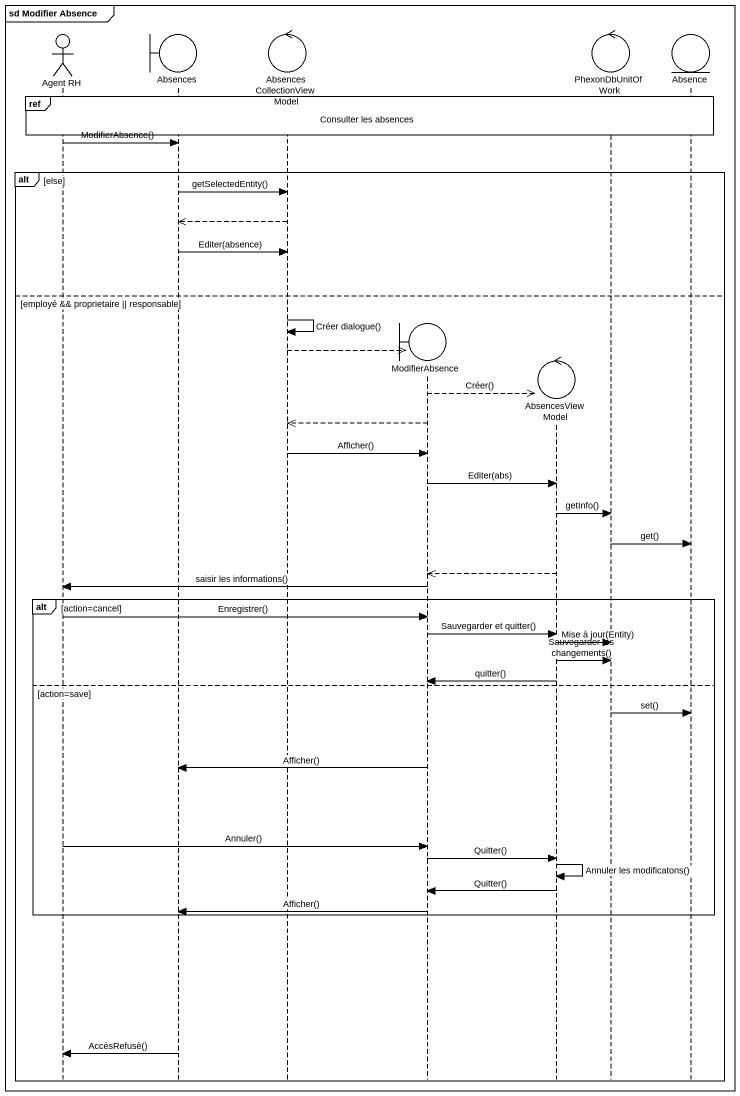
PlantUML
@startuml
mainframe sd Modifier Absence
hide footbox
actor "Agent RH" as Agent_RH
boundary Absences
control AbsencesCollectionViewModel
boundary ModifierAbsence
control AbsencesViewModel
control PhexonDbUnitOfWork
entity Absence

ref over Agent_RH, Absences, AbsencesCollectionViewModel, ModifierAbsence, AbsencesViewModel, PhexonDbUnitOfWork, Absence : Consulter les absences
Agent_RH -> Absences : ModifierAbsence()
alt else
  Absences -> AbsencesCollectionViewModel : getSelectedEntity()
  AbsencesCollectionViewModel -->> Absences
  Absences -> AbsencesCollectionViewModel : Editer(absence)
else employé && proprietaire || responsable
  AbsencesCollectionViewModel -> AbsencesCollectionViewModel : Créer dialogue()
  AbsencesCollectionViewModel -->> ModifierAbsence **
  ModifierAbsence -->> AbsencesViewModel ** : Créer()
  ModifierAbsence -->> AbsencesCollectionViewModel
  AbsencesCollectionViewModel -> ModifierAbsence : Afficher()
  ModifierAbsence -> AbsencesViewModel : Editer(abs)
  AbsencesViewModel -> PhexonDbUnitOfWork : getInfo()
  PhexonDbUnitOfWork -> Absence : get()
  AbsencesViewModel -->> ModifierAbsence
  ModifierAbsence -> Agent_RH : saisir les informations()
  alt action=cancel
    Agent_RH -> ModifierAbsence : Enregistrer()
    ModifierAbsence -> AbsencesViewModel : Sauvegarder et quitter()
    AbsencesViewModel -> PhexonDbUnitOfWork : Mise à jour(Entity)
    AbsencesViewModel -> PhexonDbUnitOfWork : Sauvegarder les changements()
    AbsencesViewModel -> ModifierAbsence : quitter()
  else action=save
    PhexonDbUnitOfWork -> Absence : set()
    ModifierAbsence -> Absences : Afficher()
    Agent_RH -> ModifierAbsence : Annuler()
    ModifierAbsence -> AbsencesViewModel : Quitter()
    AbsencesViewModel -> AbsencesViewModel : Annuler les modificatons()
    AbsencesViewModel -> ModifierAbsence : Quitter()
    ModifierAbsence -> Absences : Afficher()
  end
  Absences -> Agent_RH : AccèsRefusè()
end
@enduml
